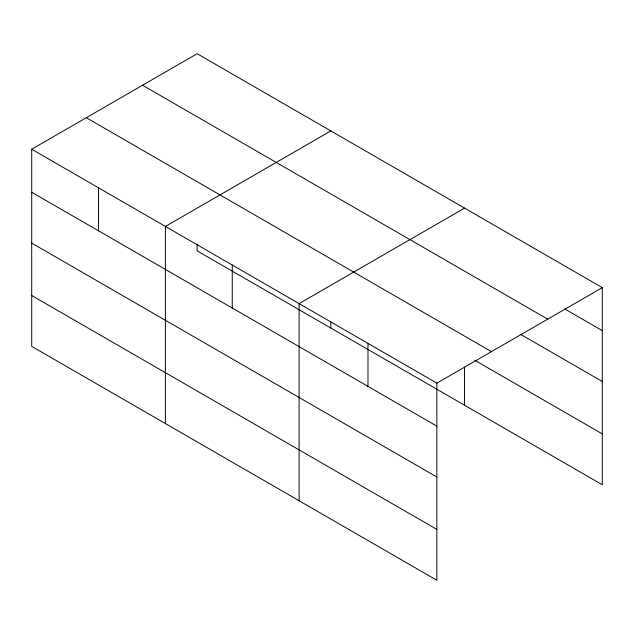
<?xml version="1.0" encoding="UTF-8"?>
<svg xmlns="http://www.w3.org/2000/svg" width="634" height="634" viewBox="0 0 634 634"><rect width="100%" height="100%" fill="white"/><g stroke="black" fill="none" stroke-linecap="round" stroke-linejoin="round"><path stroke-width="0.95" d="M436.866 477.014L436.866 383.15L31.7 149.236L31.7 346.362L436.866 580.284L436.866 477.014L31.7 243.099M197.134 244.003L197.134 250.85L602.3 484.764L602.3 287.638L197.134 53.716L31.7 149.236M330.845 130.913L165.403 226.425L165.403 423.56M464.548 208.103L299.105 303.623L299.105 500.749M436.866 383.15L602.3 287.638M564.886 309.035L602.3 330.639M142.547 85.241L547.705 319.156M520.665 334.372L602.3 381.502M86.295 117.71L491.453 351.632M474.747 360.263L602.3 433.902M31.7 192.237L436.866 426.151M31.7 295.499L436.866 529.422M464.548 367.086L464.548 405.237M367.982 343.382L367.982 386.383M330.845 322.175L330.845 328.04M232.258 265.02L232.258 308.021M98.555 187.83L98.555 230.831"/></g></svg>
